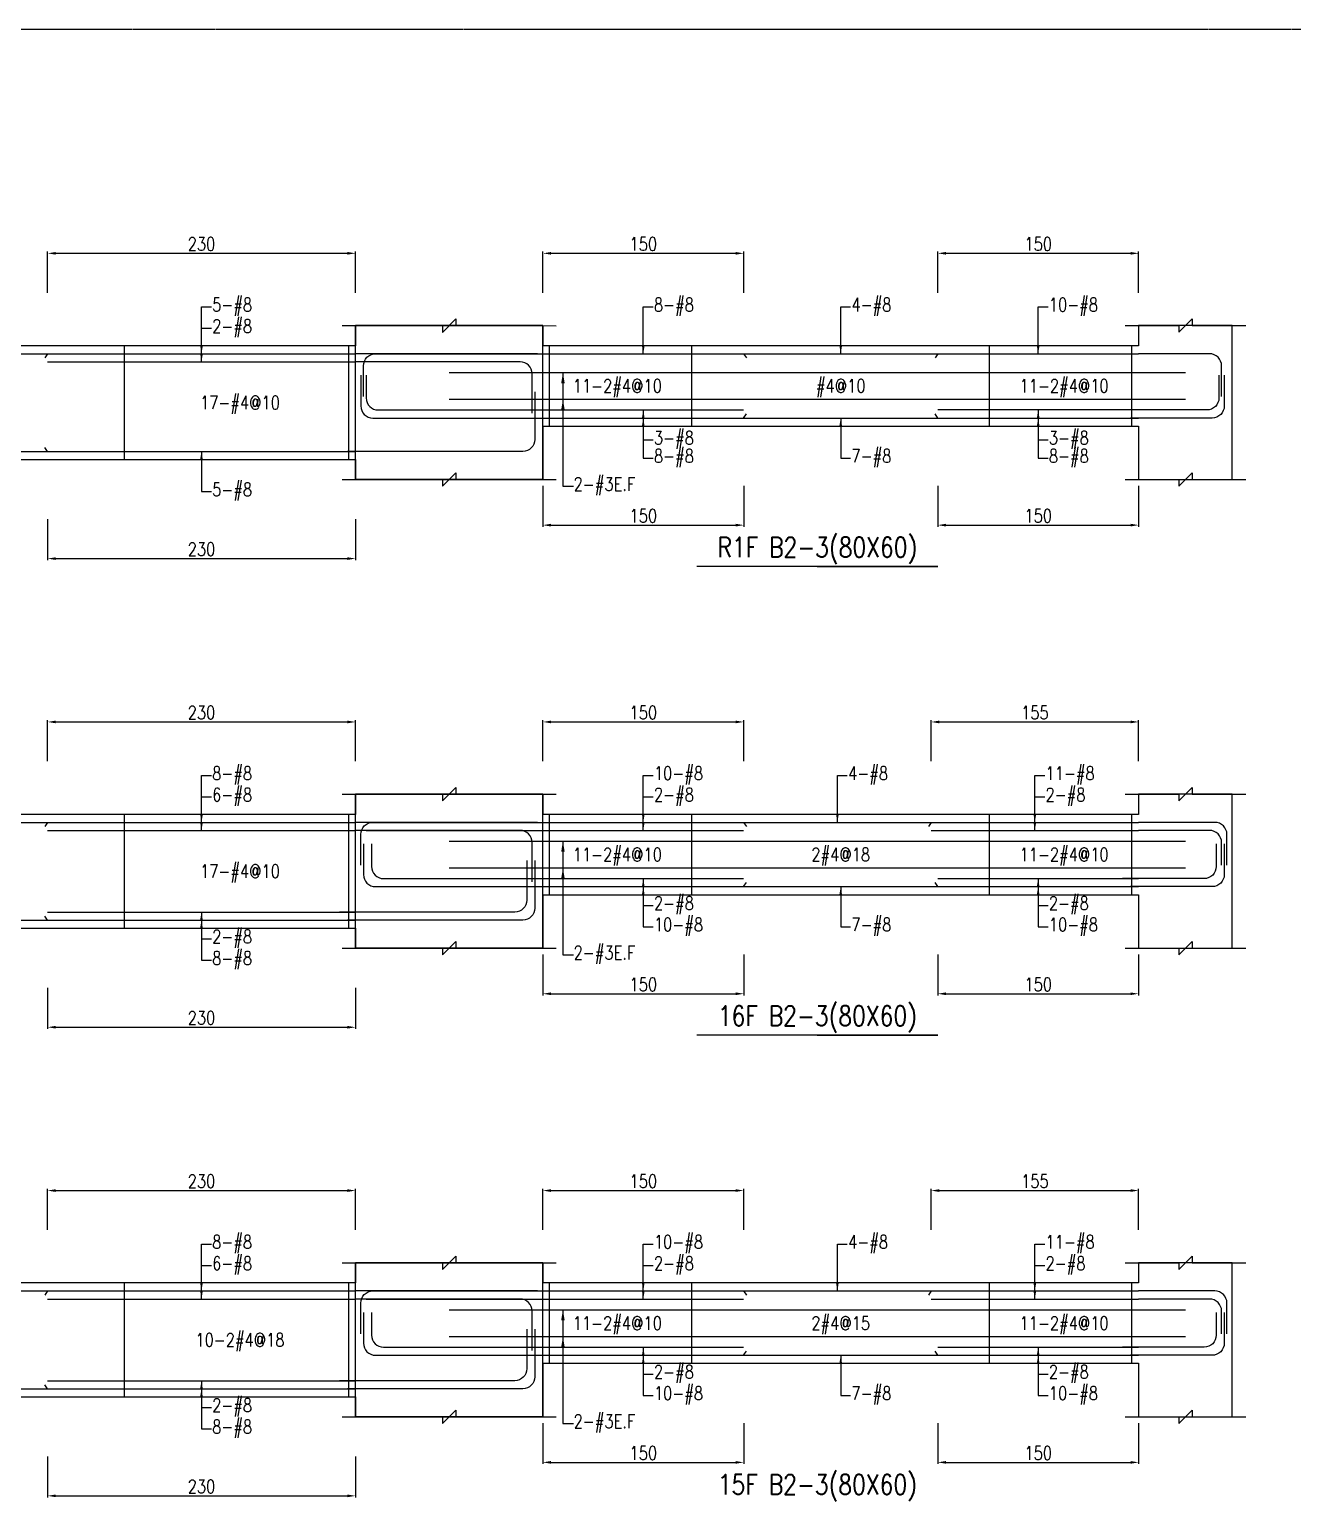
# Model space of a CAD drawing. Header units: millimetres. Extents: x 0 to 84580, y -12276 to 4373.
# Drawn here: x 39750 to 40693, y 969 to 2069 of the extents above; entities that cross this region are included whole.
import ezdxf
from ezdxf.enums import TextEntityAlignment as Align

# ---------------------------------------------------------------- set-up
doc = ezdxf.new("R2010")
doc.units = ezdxf.units.MM
doc.header["$MEASUREMENT"] = 0
doc.linetypes.add('CENTER', pattern=[2, 1.25, -0.25, 0.25, -0.25])
for name, color, linetype in [('S-DIM', 2, 'Continuous'), ('S-GRID', 1, 'CENTER'), ('S-LEADER', 2, 'Continuous'), ('S-RC', 130, 'Continuous'), ('S-REINF', 6, 'Continuous'), ('S-TEXT', 2, 'Continuous')]:
    doc.layers.add(name, color=color, linetype=linetype)
doc.styles.add('CS4', font='romans.shx', dxfattribs={"width": 0.8, "bigfont": 'lsp.shx'})
doc.styles.get("Standard").update_dxf_attribs({"font": 'arial.ttf'})
doc.dimstyles.new('ISO-25', dxfattribs={"dimtxt": 2.5, "dimasz": 2.5, "dimexe": 1.25, "dimexo": 0.625, "dimtad": 1, "dimtxsty": 'Standard', "dimcen": 2.5, "dimadec": 0, "dimazin": 0, "dimtfac": 1, "dimtmove": 0, "dimatfit": 3, "dimfxl": 0, "dimarcsym": 0})

# ---------------------------------------------------------------- blocks, each defined once
blk = doc.blocks.new('*D389')
at = {"layer": 'DEFPOINTS', "color": 0, "transparency": 16777216}
for p in [(39993.2, 1201.8), (39763.2, 1171.8), (39993.2, 1171.8)]:
    blk.add_point(p, dxfattribs=at)
at = {"layer": 'S-DIM', "color": 0, "lineweight": -2, "transparency": 16777216}
for p, q in [((39763.2, 1172.4), (39763.2, 1203.1)), ((39769.2, 1201.8), (39987.2, 1201.8)), ((39993.2, 1172.4), (39993.2, 1203.1))]:
    blk.add_line(p, q, dxfattribs=at)
at = {"layer": 'S-DIM', "color": 0, "transparency": 16777216}
for points in [[(39769.2, 1202.8), (39769.2, 1200.8), (39763.2, 1201.8)], [(39987.2, 1202.8), (39987.2, 1200.8), (39993.2, 1201.8)]]:
    blk.add_solid(points, dxfattribs=at)
at = {"layer": 'S-DIM', "color": 0, "transparency": 16777216, "insert": (39878.2, 1208.8), "char_height": 10, "attachment_point": 5, "style": 'CS4'}
blk.add_mtext('230', dxfattribs=at)
blk = doc.blocks.new('*D391')
at = {"layer": 'DEFPOINTS', "color": 0, "transparency": 16777216}
for p in [(39763.2, 1003.8), (39993.2, 1003.8), (39993.2, 973.8)]:
    blk.add_point(p, dxfattribs=at)
at = {"layer": 'S-DIM', "color": 0, "lineweight": -2, "transparency": 16777216}
for p, q in [((39763.2, 1003.2), (39763.2, 972.6)), ((39993.2, 1003.2), (39993.2, 972.6)), ((39769.2, 973.8), (39987.2, 973.8))]:
    blk.add_line(p, q, dxfattribs=at)
at = {"layer": 'S-DIM', "color": 0, "transparency": 16777216}
for points in [[(39769.2, 974.8), (39769.2, 972.8), (39763.2, 973.8)], [(39987.2, 974.8), (39987.2, 972.8), (39993.2, 973.8)]]:
    blk.add_solid(points, dxfattribs=at)
at = {"layer": 'S-DIM', "color": 0, "transparency": 16777216, "insert": (39878.2, 980.8), "char_height": 10, "attachment_point": 5, "style": 'CS4'}
blk.add_mtext('230', dxfattribs=at)
blk = doc.blocks.new('*D393')
at = {"layer": 'DEFPOINTS', "color": 0, "transparency": 16777216}
for p in [(39993.2, 1551.8), (39763.2, 1521.8), (39993.2, 1521.8)]:
    blk.add_point(p, dxfattribs=at)
at = {"layer": 'S-DIM', "color": 0, "lineweight": -2, "transparency": 16777216}
for p, q in [((39763.2, 1522.4), (39763.2, 1553.1)), ((39769.2, 1551.8), (39987.2, 1551.8)), ((39993.2, 1522.4), (39993.2, 1553.1))]:
    blk.add_line(p, q, dxfattribs=at)
at = {"layer": 'S-DIM', "color": 0, "transparency": 16777216}
for points in [[(39769.2, 1552.8), (39769.2, 1550.8), (39763.2, 1551.8)], [(39987.2, 1552.8), (39987.2, 1550.8), (39993.2, 1551.8)]]:
    blk.add_solid(points, dxfattribs=at)
at = {"layer": 'S-DIM', "color": 0, "transparency": 16777216, "insert": (39878.2, 1558.8), "char_height": 10, "attachment_point": 5, "style": 'CS4'}
blk.add_mtext('230', dxfattribs=at)
blk = doc.blocks.new('*D395')
at = {"layer": 'DEFPOINTS', "color": 0, "transparency": 16777216}
for p in [(39763.2, 1353.8), (39993.2, 1353.8), (39993.2, 1323.8)]:
    blk.add_point(p, dxfattribs=at)
at = {"layer": 'S-DIM', "color": 0, "lineweight": -2, "transparency": 16777216}
for p, q in [((39763.2, 1353.2), (39763.2, 1322.6)), ((39993.2, 1353.2), (39993.2, 1322.6)), ((39769.2, 1323.8), (39987.2, 1323.8))]:
    blk.add_line(p, q, dxfattribs=at)
at = {"layer": 'S-DIM', "color": 0, "transparency": 16777216}
for points in [[(39769.2, 1324.8), (39769.2, 1322.8), (39763.2, 1323.8)], [(39987.2, 1324.8), (39987.2, 1322.8), (39993.2, 1323.8)]]:
    blk.add_solid(points, dxfattribs=at)
at = {"layer": 'S-DIM', "color": 0, "transparency": 16777216, "insert": (39878.2, 1330.8), "char_height": 10, "attachment_point": 5, "style": 'CS4'}
blk.add_mtext('230', dxfattribs=at)
blk = doc.blocks.new('*D404')
at = {"layer": 'DEFPOINTS', "color": 0, "transparency": 16777216}
for p in [(39993.2, 1901.8), (39763.2, 1871.8), (39993.2, 1871.8)]:
    blk.add_point(p, dxfattribs=at)
at = {"layer": 'S-DIM', "color": 0, "lineweight": -2, "transparency": 16777216}
for p, q in [((39763.2, 1872.4), (39763.2, 1903.1)), ((39769.2, 1901.8), (39987.2, 1901.8)), ((39993.2, 1872.4), (39993.2, 1903.1))]:
    blk.add_line(p, q, dxfattribs=at)
at = {"layer": 'S-DIM', "color": 0, "transparency": 16777216}
for points in [[(39769.2, 1902.8), (39769.2, 1900.8), (39763.2, 1901.8)], [(39987.2, 1902.8), (39987.2, 1900.8), (39993.2, 1901.8)]]:
    blk.add_solid(points, dxfattribs=at)
at = {"layer": 'S-DIM', "color": 0, "transparency": 16777216, "insert": (39878.2, 1908.8), "char_height": 10, "attachment_point": 5, "style": 'CS4'}
blk.add_mtext('230', dxfattribs=at)
blk = doc.blocks.new('*D406')
at = {"layer": 'DEFPOINTS', "color": 0, "transparency": 16777216}
for p in [(39763.2, 1703.8), (39993.2, 1703.8), (39993.2, 1673.8)]:
    blk.add_point(p, dxfattribs=at)
at = {"layer": 'S-DIM', "color": 0, "lineweight": -2, "transparency": 16777216}
for p, q in [((39763.2, 1703.2), (39763.2, 1672.6)), ((39993.2, 1703.2), (39993.2, 1672.6)), ((39769.2, 1673.8), (39987.2, 1673.8))]:
    blk.add_line(p, q, dxfattribs=at)
at = {"layer": 'S-DIM', "color": 0, "transparency": 16777216}
for points in [[(39769.2, 1674.8), (39769.2, 1672.8), (39763.2, 1673.8)], [(39987.2, 1674.8), (39987.2, 1672.8), (39993.2, 1673.8)]]:
    blk.add_solid(points, dxfattribs=at)
at = {"layer": 'S-DIM', "color": 0, "transparency": 16777216, "insert": (39878.2, 1680.8), "char_height": 10, "attachment_point": 5, "style": 'CS4'}
blk.add_mtext('230', dxfattribs=at)
blk = doc.blocks.new('*D429')
at = {"layer": 'DEFPOINTS', "color": 0, "transparency": 16777216}
for p in [(40283.2, 1201.8), (40133.2, 1171.8), (40283.2, 1171.8)]:
    blk.add_point(p, dxfattribs=at)
at = {"layer": 'S-DIM', "color": 0, "lineweight": -2, "transparency": 16777216}
for p, q in [((40133.2, 1172.4), (40133.2, 1203.1)), ((40139.2, 1201.8), (40277.2, 1201.8)), ((40283.2, 1172.4), (40283.2, 1203.1))]:
    blk.add_line(p, q, dxfattribs=at)
at = {"layer": 'S-DIM', "color": 0, "transparency": 16777216}
for points in [[(40139.2, 1202.8), (40139.2, 1200.8), (40133.2, 1201.8)], [(40277.2, 1202.8), (40277.2, 1200.8), (40283.2, 1201.8)]]:
    blk.add_solid(points, dxfattribs=at)
at = {"layer": 'S-DIM', "color": 0, "transparency": 16777216, "insert": (40208.2, 1208.8), "char_height": 10, "attachment_point": 5, "style": 'CS4'}
blk.add_mtext('150', dxfattribs=at)
blk = doc.blocks.new('*D430')
at = {"layer": 'DEFPOINTS', "color": 0, "transparency": 16777216}
for p in [(40578.2, 1201.8), (40423.2, 1171.8), (40578.2, 1171.8)]:
    blk.add_point(p, dxfattribs=at)
at = {"layer": 'S-DIM', "color": 0, "lineweight": -2, "transparency": 16777216}
for p, q in [((40423.2, 1172.4), (40423.2, 1203.1)), ((40429.2, 1201.8), (40572.2, 1201.8)), ((40578.2, 1172.4), (40578.2, 1203.1))]:
    blk.add_line(p, q, dxfattribs=at)
at = {"layer": 'S-DIM', "color": 0, "transparency": 16777216}
for points in [[(40429.2, 1202.8), (40429.2, 1200.8), (40423.2, 1201.8)], [(40572.2, 1202.8), (40572.2, 1200.8), (40578.2, 1201.8)]]:
    blk.add_solid(points, dxfattribs=at)
at = {"layer": 'S-DIM', "color": 0, "transparency": 16777216, "insert": (40500.7, 1208.8), "char_height": 10, "attachment_point": 5, "style": 'CS4'}
blk.add_mtext('155', dxfattribs=at)
blk = doc.blocks.new('*D411')
at = {"layer": 'DEFPOINTS', "color": 0, "transparency": 16777216}
for p in [(40133.2, 1028.8), (40283.2, 1028.8), (40283.2, 998.8)]:
    blk.add_point(p, dxfattribs=at)
at = {"layer": 'S-DIM', "color": 0, "lineweight": -2, "transparency": 16777216}
for p, q in [((40133.2, 1028.2), (40133.2, 997.6)), ((40283.2, 1028.2), (40283.2, 997.6)), ((40139.2, 998.8), (40277.2, 998.8))]:
    blk.add_line(p, q, dxfattribs=at)
at = {"layer": 'S-DIM', "color": 0, "transparency": 16777216}
for points in [[(40139.2, 999.8), (40139.2, 997.8), (40133.2, 998.8)], [(40277.2, 999.8), (40277.2, 997.8), (40283.2, 998.8)]]:
    blk.add_solid(points, dxfattribs=at)
at = {"layer": 'S-DIM', "color": 0, "transparency": 16777216, "insert": (40208.2, 1005.8), "char_height": 10, "attachment_point": 5, "style": 'CS4'}
blk.add_mtext('150', dxfattribs=at)
blk = doc.blocks.new('*D412')
at = {"layer": 'DEFPOINTS', "color": 0, "transparency": 16777216}
for p in [(40428.2, 1028.8), (40578.2, 1028.8), (40578.2, 998.8)]:
    blk.add_point(p, dxfattribs=at)
at = {"layer": 'S-DIM', "color": 0, "lineweight": -2, "transparency": 16777216}
for p, q in [((40428.2, 1028.2), (40428.2, 997.6)), ((40578.2, 1028.2), (40578.2, 997.6)), ((40434.2, 998.8), (40572.2, 998.8))]:
    blk.add_line(p, q, dxfattribs=at)
at = {"layer": 'S-DIM', "color": 0, "transparency": 16777216}
for points in [[(40434.2, 999.8), (40434.2, 997.8), (40428.2, 998.8)], [(40572.2, 999.8), (40572.2, 997.8), (40578.2, 998.8)]]:
    blk.add_solid(points, dxfattribs=at)
at = {"layer": 'S-DIM', "color": 0, "transparency": 16777216, "insert": (40503.2, 1005.8), "char_height": 10, "attachment_point": 5, "style": 'CS4'}
blk.add_mtext('150', dxfattribs=at)
blk = doc.blocks.new('*D413')
at = {"layer": 'DEFPOINTS', "color": 0, "transparency": 16777216}
for p in [(40283.2, 1551.8), (40133.2, 1521.8), (40283.2, 1521.8)]:
    blk.add_point(p, dxfattribs=at)
at = {"layer": 'S-DIM', "color": 0, "lineweight": -2, "transparency": 16777216}
for p, q in [((40133.2, 1522.4), (40133.2, 1553.1)), ((40139.2, 1551.8), (40277.2, 1551.8)), ((40283.2, 1522.4), (40283.2, 1553.1))]:
    blk.add_line(p, q, dxfattribs=at)
at = {"layer": 'S-DIM', "color": 0, "transparency": 16777216}
for points in [[(40139.2, 1552.8), (40139.2, 1550.8), (40133.2, 1551.8)], [(40277.2, 1552.8), (40277.2, 1550.8), (40283.2, 1551.8)]]:
    blk.add_solid(points, dxfattribs=at)
at = {"layer": 'S-DIM', "color": 0, "transparency": 16777216, "insert": (40208.2, 1558.8), "char_height": 10, "attachment_point": 5, "style": 'CS4'}
blk.add_mtext('150', dxfattribs=at)
blk = doc.blocks.new('*D414')
at = {"layer": 'DEFPOINTS', "color": 0, "transparency": 16777216}
for p in [(40578.2, 1551.8), (40423.2, 1521.8), (40578.2, 1521.8)]:
    blk.add_point(p, dxfattribs=at)
at = {"layer": 'S-DIM', "color": 0, "lineweight": -2, "transparency": 16777216}
for p, q in [((40423.2, 1522.4), (40423.2, 1553.1)), ((40429.2, 1551.8), (40572.2, 1551.8)), ((40578.2, 1522.4), (40578.2, 1553.1))]:
    blk.add_line(p, q, dxfattribs=at)
at = {"layer": 'S-DIM', "color": 0, "transparency": 16777216}
for points in [[(40429.2, 1552.8), (40429.2, 1550.8), (40423.2, 1551.8)], [(40572.2, 1552.8), (40572.2, 1550.8), (40578.2, 1551.8)]]:
    blk.add_solid(points, dxfattribs=at)
at = {"layer": 'S-DIM', "color": 0, "transparency": 16777216, "insert": (40500.7, 1558.8), "char_height": 10, "attachment_point": 5, "style": 'CS4'}
blk.add_mtext('155', dxfattribs=at)
blk = doc.blocks.new('*D415')
at = {"layer": 'DEFPOINTS', "color": 0, "transparency": 16777216}
for p in [(40133.2, 1378.8), (40283.2, 1378.8), (40283.2, 1348.8)]:
    blk.add_point(p, dxfattribs=at)
at = {"layer": 'S-DIM', "color": 0, "lineweight": -2, "transparency": 16777216}
for p, q in [((40133.2, 1378.2), (40133.2, 1347.6)), ((40283.2, 1378.2), (40283.2, 1347.6)), ((40139.2, 1348.8), (40277.2, 1348.8))]:
    blk.add_line(p, q, dxfattribs=at)
at = {"layer": 'S-DIM', "color": 0, "transparency": 16777216}
for points in [[(40139.2, 1349.8), (40139.2, 1347.8), (40133.2, 1348.8)], [(40277.2, 1349.8), (40277.2, 1347.8), (40283.2, 1348.8)]]:
    blk.add_solid(points, dxfattribs=at)
at = {"layer": 'S-DIM', "color": 0, "transparency": 16777216, "insert": (40208.2, 1355.8), "char_height": 10, "attachment_point": 5, "style": 'CS4'}
blk.add_mtext('150', dxfattribs=at)
blk = doc.blocks.new('*D416')
at = {"layer": 'DEFPOINTS', "color": 0, "transparency": 16777216}
for p in [(40428.2, 1378.8), (40578.2, 1378.8), (40578.2, 1348.8)]:
    blk.add_point(p, dxfattribs=at)
at = {"layer": 'S-DIM', "color": 0, "lineweight": -2, "transparency": 16777216}
for p, q in [((40428.2, 1378.2), (40428.2, 1347.6)), ((40578.2, 1378.2), (40578.2, 1347.6)), ((40434.2, 1348.8), (40572.2, 1348.8))]:
    blk.add_line(p, q, dxfattribs=at)
at = {"layer": 'S-DIM', "color": 0, "transparency": 16777216}
for points in [[(40434.2, 1349.8), (40434.2, 1347.8), (40428.2, 1348.8)], [(40572.2, 1349.8), (40572.2, 1347.8), (40578.2, 1348.8)]]:
    blk.add_solid(points, dxfattribs=at)
at = {"layer": 'S-DIM', "color": 0, "transparency": 16777216, "insert": (40503.2, 1355.8), "char_height": 10, "attachment_point": 5, "style": 'CS4'}
blk.add_mtext('150', dxfattribs=at)
blk = doc.blocks.new('*D417')
at = {"layer": 'DEFPOINTS', "color": 0, "transparency": 16777216}
for p in [(40283.2, 1901.8), (40133.2, 1871.8), (40283.2, 1871.8)]:
    blk.add_point(p, dxfattribs=at)
at = {"layer": 'S-DIM', "color": 0, "lineweight": -2, "transparency": 16777216}
for p, q in [((40133.2, 1872.4), (40133.2, 1903.1)), ((40139.2, 1901.8), (40277.2, 1901.8)), ((40283.2, 1872.4), (40283.2, 1903.1))]:
    blk.add_line(p, q, dxfattribs=at)
at = {"layer": 'S-DIM', "color": 0, "transparency": 16777216}
for points in [[(40139.2, 1902.8), (40139.2, 1900.8), (40133.2, 1901.8)], [(40277.2, 1902.8), (40277.2, 1900.8), (40283.2, 1901.8)]]:
    blk.add_solid(points, dxfattribs=at)
at = {"layer": 'S-DIM', "color": 0, "transparency": 16777216, "insert": (40208.2, 1908.8), "char_height": 10, "attachment_point": 5, "style": 'CS4'}
blk.add_mtext('150', dxfattribs=at)
blk = doc.blocks.new('*D431')
at = {"layer": 'DEFPOINTS', "color": 0, "transparency": 16777216}
for p in [(40578.2, 1901.8), (40428.2, 1871.8), (40578.2, 1871.8)]:
    blk.add_point(p, dxfattribs=at)
at = {"layer": 'S-DIM', "color": 0, "lineweight": -2, "transparency": 16777216}
for p, q in [((40428.2, 1872.4), (40428.2, 1903.1)), ((40434.2, 1901.8), (40572.2, 1901.8)), ((40578.2, 1872.4), (40578.2, 1903.1))]:
    blk.add_line(p, q, dxfattribs=at)
at = {"layer": 'S-DIM', "color": 0, "transparency": 16777216}
for points in [[(40434.2, 1902.8), (40434.2, 1900.8), (40428.2, 1901.8)], [(40572.2, 1902.8), (40572.2, 1900.8), (40578.2, 1901.8)]]:
    blk.add_solid(points, dxfattribs=at)
at = {"layer": 'S-DIM', "color": 0, "transparency": 16777216, "insert": (40503.2, 1908.8), "char_height": 10, "attachment_point": 5, "style": 'CS4'}
blk.add_mtext('150', dxfattribs=at)
blk = doc.blocks.new('*D432')
at = {"layer": 'DEFPOINTS', "color": 0, "transparency": 16777216}
for p in [(40133.2, 1728.8), (40283.2, 1728.8), (40283.2, 1698.8)]:
    blk.add_point(p, dxfattribs=at)
at = {"layer": 'S-DIM', "color": 0, "lineweight": -2, "transparency": 16777216}
for p, q in [((40133.2, 1728.2), (40133.2, 1697.6)), ((40283.2, 1728.2), (40283.2, 1697.6)), ((40139.2, 1698.8), (40277.2, 1698.8))]:
    blk.add_line(p, q, dxfattribs=at)
at = {"layer": 'S-DIM', "color": 0, "transparency": 16777216}
for points in [[(40139.2, 1699.8), (40139.2, 1697.8), (40133.2, 1698.8)], [(40277.2, 1699.8), (40277.2, 1697.8), (40283.2, 1698.8)]]:
    blk.add_solid(points, dxfattribs=at)
at = {"layer": 'S-DIM', "color": 0, "transparency": 16777216, "insert": (40208.2, 1705.8), "char_height": 10, "attachment_point": 5, "style": 'CS4'}
blk.add_mtext('150', dxfattribs=at)
blk = doc.blocks.new('*D433')
at = {"layer": 'DEFPOINTS', "color": 0, "transparency": 16777216}
for p in [(40428.2, 1728.8), (40578.2, 1728.8), (40578.2, 1698.8)]:
    blk.add_point(p, dxfattribs=at)
at = {"layer": 'S-DIM', "color": 0, "lineweight": -2, "transparency": 16777216}
for p, q in [((40428.2, 1728.2), (40428.2, 1697.6)), ((40578.2, 1728.2), (40578.2, 1697.6)), ((40434.2, 1698.8), (40572.2, 1698.8))]:
    blk.add_line(p, q, dxfattribs=at)
at = {"layer": 'S-DIM', "color": 0, "transparency": 16777216}
for points in [[(40434.2, 1699.8), (40434.2, 1697.8), (40428.2, 1698.8)], [(40572.2, 1699.8), (40572.2, 1697.8), (40578.2, 1698.8)]]:
    blk.add_solid(points, dxfattribs=at)
at = {"layer": 'S-DIM', "color": 0, "transparency": 16777216, "insert": (40503.2, 1705.8), "char_height": 10, "attachment_point": 5, "style": 'CS4'}
blk.add_mtext('150', dxfattribs=at)

msp = doc.modelspace()

# ---------------------------------------------------------------- linework, layer by layer
at = {"layer": 'S-GRID'}
msp.add_lwpolyline([(39061, 0), (42290, 0), (42290, 2069), (39061, 2069), (39061, 0)], dxfattribs=at)
at = {"layer": 'S-RC'}
for points in [[(39983.154, 1847.802), (40058.154, 1847.787), (40058.154, 1842.787), (40068.155, 1852.785), (40068.154, 1847.785), (40143.154, 1847.77)], [(39983.154, 1847.802), (40058.154, 1847.787), (40058.154, 1842.787), (40068.155, 1852.785), (40068.154, 1847.785), (40143.154, 1847.77)], [(40568.154, 1847.802), (40608.154, 1847.794), (40608.154, 1842.794), (40618.155, 1852.792), (40618.154, 1847.792), (40658.154, 1847.784)], [(39993.154, 1747.802), (39993.154, 1732.802), (40133.154, 1732.802), (40133.154, 1847.802), (39993.154, 1847.802), (39993.154, 1832.802)], [(40133.154, 1772.802), (40133.154, 1732.802), (39993.154, 1732.802), (39993.154, 1847.802), (40133.154, 1847.802), (40133.154, 1832.802)], [(40578.154, 1772.802), (40578.154, 1732.802), (40648.154, 1732.802), (40648.154, 1847.802), (40578.154, 1847.802), (40578.154, 1832.802)], [(39993.154, 1832.802), (39303.154, 1832.802)], [(40578.154, 1832.802), (40133.154, 1832.802)], [(40133.154, 1772.802), (40578.154, 1772.802)], [(39303.154, 1747.802), (39993.154, 1747.802)], [(39983.154, 1732.802), (40058.154, 1732.787), (40058.154, 1727.787), (40068.155, 1737.785), (40068.154, 1732.785), (40143.154, 1732.77)], [(39983.154, 1732.802), (40058.154, 1732.787), (40058.154, 1727.787), (40068.155, 1737.785), (40068.154, 1732.785), (40143.154, 1732.77)], [(40568.154, 1732.802), (40608.154, 1732.794), (40608.154, 1727.794), (40618.155, 1737.792), (40618.154, 1732.792), (40658.154, 1732.784)], [(40338.154, 1667.802), (40428.154, 1667.802), (40248.154, 1667.802)], [(39983.154, 1497.802), (40058.154, 1497.787), (40058.154, 1492.787), (40068.155, 1502.785), (40068.154, 1497.785), (40143.154, 1497.77)], [(39983.154, 1497.802), (40058.154, 1497.787), (40058.154, 1492.787), (40068.155, 1502.785), (40068.154, 1497.785), (40143.154, 1497.77)], [(39993.154, 1397.802), (39993.154, 1382.802), (40133.154, 1382.802), (40133.154, 1497.802), (39993.154, 1497.802), (39993.154, 1482.802)], [(40133.154, 1422.802), (40133.154, 1382.802), (39993.154, 1382.802), (39993.154, 1497.802), (40133.154, 1497.802), (40133.154, 1482.802)], [(40568.154, 1497.802), (40608.154, 1497.794), (40608.154, 1492.794), (40618.155, 1502.792), (40618.154, 1497.792), (40658.154, 1497.784)], [(40578.154, 1422.802), (40578.154, 1382.802), (40648.154, 1382.802), (40648.154, 1497.802), (40578.154, 1497.802), (40578.154, 1482.802)], [(39993.154, 1482.802), (39303.154, 1482.802)], [(40578.154, 1482.802), (40133.154, 1482.802)], [(40133.154, 1422.802), (40578.154, 1422.802)], [(39303.154, 1397.802), (39993.154, 1397.802)], [(39983.154, 1382.802), (40058.154, 1382.787), (40058.154, 1377.787), (40068.155, 1387.785), (40068.154, 1382.785), (40143.154, 1382.77)], [(39983.154, 1382.802), (40058.154, 1382.787), (40058.154, 1377.787), (40068.155, 1387.785), (40068.154, 1382.785), (40143.154, 1382.77)], [(40568.154, 1382.802), (40608.154, 1382.794), (40608.154, 1377.794), (40618.155, 1387.792), (40618.154, 1382.792), (40658.154, 1382.784)], [(40338.154, 1317.802), (40428.154, 1317.802), (40248.154, 1317.802)], [(39983.154, 1147.802), (40058.154, 1147.787), (40058.154, 1142.787), (40068.155, 1152.785), (40068.154, 1147.785), (40143.154, 1147.77)], [(39983.154, 1147.802), (40058.154, 1147.787), (40058.154, 1142.787), (40068.155, 1152.785), (40068.154, 1147.785), (40143.154, 1147.77)], [(39993.154, 1047.802), (39993.154, 1032.802), (40133.154, 1032.802), (40133.154, 1147.802), (39993.154, 1147.802), (39993.154, 1132.802)], [(40133.154, 1072.802), (40133.154, 1032.802), (39993.154, 1032.802), (39993.154, 1147.802), (40133.154, 1147.802), (40133.154, 1132.802)], [(40568.154, 1147.802), (40608.154, 1147.794), (40608.154, 1142.794), (40618.155, 1152.792), (40618.154, 1147.792), (40658.154, 1147.784)], [(40578.154, 1072.802), (40578.154, 1032.802), (40648.154, 1032.802), (40648.154, 1147.802), (40578.154, 1147.802), (40578.154, 1132.802)], [(39993.154, 1132.802), (39303.154, 1132.802)], [(40578.154, 1132.802), (40133.154, 1132.802)], [(40133.154, 1072.802), (40578.154, 1072.802)], [(39303.154, 1047.802), (39993.154, 1047.802)], [(39983.154, 1032.802), (40058.154, 1032.787), (40058.154, 1027.787), (40068.155, 1037.785), (40068.154, 1032.785), (40143.154, 1032.77)], [(39983.154, 1032.802), (40058.154, 1032.787), (40058.154, 1027.787), (40068.155, 1037.785), (40068.154, 1032.785), (40143.154, 1032.77)], [(40568.154, 1032.802), (40608.154, 1032.794), (40608.154, 1027.794), (40618.155, 1037.792), (40618.154, 1032.792), (40658.154, 1032.784)]]:
    msp.add_lwpolyline(points, dxfattribs=at)
at = {"layer": 'S-REINF'}
for points in [[(39533.154, 1826.802), (39763.154, 1826.802)], [(39763.154, 1826.802), (39761.154, 1823.802)], [(39763.154, 1826.802), (39993.154, 1826.802)], [(40129.154, 1826.802), (39993.154, 1826.802)], [(40133.154, 1826.802), (40283.154, 1826.802)], [(40283.154, 1826.802), (40285.154, 1823.802)], [(40283.154, 1826.802), (40428.154, 1826.802)], [(40428.154, 1826.802), (40426.154, 1823.802)], [(40428.154, 1826.802), (40578.154, 1826.802)], [(39763.154, 1820.802), (39993.154, 1820.802)], [(40133.154, 1784.802), (40283.154, 1784.802)], [(40573.154, 1784.802), (40428.154, 1784.802)], [(40133.154, 1778.802), (40283.154, 1778.802)], [(40283.154, 1778.802), (40285.154, 1781.802)], [(40283.154, 1778.802), (40428.154, 1778.802)], [(40428.154, 1778.802), (40426.154, 1781.802)], [(40428.154, 1778.802), (40578.154, 1778.802)], [(39533.154, 1753.802), (39763.154, 1753.802)], [(39763.154, 1753.802), (39761.154, 1756.802)], [(39763.154, 1753.802), (39993.154, 1753.802)], [(39533.154, 1476.802), (39763.154, 1476.802)], [(39763.154, 1476.802), (39761.154, 1473.802)], [(39763.154, 1476.802), (39993.154, 1476.802)], [(40129.154, 1476.802), (39993.154, 1476.802)], [(40133.154, 1476.802), (40283.154, 1476.802)], [(40283.154, 1476.802), (40285.154, 1473.802)], [(40283.154, 1476.802), (40423.154, 1476.802)], [(40423.154, 1476.802), (40421.154, 1473.802)], [(40423.154, 1476.802), (40578.154, 1476.802)], [(39763.154, 1470.802), (39993.154, 1470.802)], [(40001.154, 1470.802), (40133.154, 1470.802)], [(40133.154, 1470.802), (40283.154, 1470.802)], [(40423.154, 1470.802), (40578.154, 1470.802)], [(40133.154, 1434.802), (40283.154, 1434.802)], [(40283.154, 1428.802), (40285.154, 1431.802)], [(40428.154, 1428.802), (40426.154, 1431.802)], [(40428.154, 1434.802), (40578.154, 1434.802)], [(40133.154, 1428.802), (40283.154, 1428.802)], [(40283.154, 1428.802), (40428.154, 1428.802)], [(40428.154, 1428.802), (40578.154, 1428.802)], [(39763.154, 1409.802), (39993.154, 1409.802)], [(39533.154, 1403.802), (39763.154, 1403.802)], [(39763.154, 1403.802), (39761.154, 1406.802)], [(39763.154, 1403.802), (39993.154, 1403.802)], [(39533.154, 1126.802), (39763.154, 1126.802)], [(39763.154, 1126.802), (39761.154, 1123.802)], [(39763.154, 1126.802), (39993.154, 1126.802)], [(40129.154, 1126.802), (39993.154, 1126.802)], [(40133.154, 1126.802), (40283.154, 1126.802)], [(40283.154, 1126.802), (40285.154, 1123.802)], [(40283.154, 1126.802), (40423.154, 1126.802)], [(40423.154, 1126.802), (40421.154, 1123.802)], [(40423.154, 1126.802), (40578.154, 1126.802)], [(39763.154, 1120.802), (39993.154, 1120.802)], [(40001.154, 1120.802), (40133.154, 1120.802)], [(40133.154, 1120.802), (40283.154, 1120.802)], [(40423.154, 1120.802), (40578.154, 1120.802)], [(40133.154, 1084.802), (40283.154, 1084.802)], [(40133.154, 1078.802), (40283.154, 1078.802)], [(40283.154, 1078.802), (40285.154, 1081.802)], [(40283.154, 1078.802), (40428.154, 1078.802)], [(40428.154, 1078.802), (40426.154, 1081.802)], [(40428.154, 1084.802), (40578.154, 1084.802)], [(40428.154, 1078.802), (40578.154, 1078.802)], [(39763.154, 1053.802), (39761.154, 1056.802)], [(39763.154, 1059.802), (39993.154, 1059.802)], [(39533.154, 1053.802), (39763.154, 1053.802)], [(39763.154, 1053.802), (39993.154, 1053.802)]]:
    msp.add_lwpolyline(points, dxfattribs=at)
at = {"layer": 'S-REINF', "color": 1}
for points in [[(39820.654, 1747.802), (39820.654, 1832.802)], [(39988.154, 1747.802), (39988.154, 1832.802)], [(40138.154, 1772.802), (40138.154, 1832.802)], [(40244.404, 1772.802), (40244.404, 1832.802)], [(40466.904, 1772.802), (40466.904, 1832.802)], [(40573.154, 1772.802), (40573.154, 1832.802)], [(40063.154, 1812.802), (40613.154, 1812.802)], [(40063.154, 1792.802), (40613.154, 1792.802)], [(39820.654, 1397.802), (39820.654, 1482.802)], [(39988.154, 1397.802), (39988.154, 1482.802)], [(40138.154, 1422.802), (40138.154, 1482.802)], [(40244.404, 1422.802), (40244.404, 1482.802)], [(40466.904, 1422.802), (40466.904, 1482.802)], [(40573.154, 1422.802), (40573.154, 1482.802)], [(40063.154, 1462.802), (40613.154, 1462.802)], [(40063.154, 1442.802), (40613.154, 1442.802)], [(39820.654, 1047.802), (39820.654, 1132.802)], [(39988.154, 1047.802), (39988.154, 1132.802)], [(40138.154, 1072.802), (40138.154, 1132.802)], [(40244.404, 1072.802), (40244.404, 1132.802)], [(40466.904, 1072.802), (40466.904, 1132.802)], [(40573.154, 1072.802), (40573.154, 1132.802)], [(40063.154, 1112.802), (40613.154, 1112.802)], [(40063.154, 1092.802), (40613.154, 1092.802)]]:
    msp.add_lwpolyline(points, dxfattribs=at)
at = {"layer": 'S-REINF'}
for points in [[(39999.154, 1794.802), (39999.154, 1817.802, -0.41421356), (40008.154, 1826.802), (40133.154, 1826.802)], [(40640.154, 1794.802), (40640.154, 1817.802, 0.41421356), (40631.154, 1826.802), (40578.154, 1826.802)], [(40125.154, 1782.302), (40125.154, 1811.802, 0.41421356), (40116.154, 1820.802), (39993.154, 1820.802)], [(39997.154, 1810.802), (39997.154, 1787.802, 0.41421356), (40006.154, 1778.802), (40133.154, 1778.802)], [(40001.154, 1810.802), (40001.154, 1793.802, 0.41421356), (40010.154, 1784.802), (40133.154, 1784.802)], [(40642.154, 1810.802), (40642.154, 1787.802, -0.41421356), (40633.154, 1778.802), (40572.154, 1778.802)], [(40638.154, 1810.802), (40638.154, 1793.802, -0.41421356), (40629.154, 1784.802), (40573.154, 1784.802)], [(40127.154, 1798.302), (40127.154, 1762.802, -0.41421356), (40118.154, 1753.802), (39987.154, 1753.802)], [(39997.154, 1444.802), (39997.154, 1467.802, -0.41421356), (40006.154, 1476.802), (40133.154, 1476.802)], [(40644.154, 1444.802), (40644.154, 1467.802, 0.41421356), (40635.154, 1476.802), (40578.154, 1476.802)], [(40125.154, 1432.302), (40125.154, 1461.802, 0.41421356), (40116.154, 1470.802), (39993.154, 1470.802)], [(40640.154, 1444.802), (40640.154, 1461.802, 0.41421356), (40631.154, 1470.802), (40578.154, 1470.802)], [(39999.154, 1460.802), (39999.154, 1437.802, 0.41421356), (40008.154, 1428.802), (40133.154, 1428.802)], [(40005.154, 1460.802), (40005.154, 1443.802, 0.41421356), (40014.154, 1434.802), (40133.154, 1434.802)], [(40636.154, 1460.802), (40636.154, 1443.802, -0.41421356), (40627.154, 1434.802), (40566.154, 1434.802)], [(40642.154, 1460.802), (40642.154, 1437.802, -0.41421356), (40633.154, 1428.802), (40572.154, 1428.802)], [(40121.154, 1448.302), (40121.154, 1418.802, -0.41421356), (40112.154, 1409.802), (39981.154, 1409.802)], [(40127.154, 1448.302), (40127.154, 1412.802, -0.41421356), (40118.154, 1403.802), (39987.154, 1403.802)], [(39997.154, 1094.802), (39997.154, 1117.802, -0.41421356), (40006.154, 1126.802), (40133.154, 1126.802)], [(40644.154, 1094.802), (40644.154, 1117.802, 0.41421356), (40635.154, 1126.802), (40578.154, 1126.802)], [(40125.154, 1082.302), (40125.154, 1111.802, 0.41421356), (40116.154, 1120.802), (39993.154, 1120.802)], [(40640.154, 1094.802), (40640.154, 1111.802, 0.41421356), (40631.154, 1120.802), (40578.154, 1120.802)], [(39999.154, 1110.802), (39999.154, 1087.802, 0.41421356), (40008.154, 1078.802), (40133.154, 1078.802)], [(40005.154, 1110.802), (40005.154, 1093.802, 0.41421356), (40014.154, 1084.802), (40133.154, 1084.802)], [(40636.154, 1110.802), (40636.154, 1093.802, -0.41421356), (40627.154, 1084.802), (40566.154, 1084.802)], [(40642.154, 1110.802), (40642.154, 1087.802, -0.41421356), (40633.154, 1078.802), (40572.154, 1078.802)], [(40121.154, 1098.302), (40121.154, 1068.802, -0.41421356), (40112.154, 1059.802), (39981.154, 1059.802)], [(40127.154, 1098.302), (40127.154, 1062.802, -0.41421356), (40118.154, 1053.802), (39987.154, 1053.802)]]:
    msp.add_lwpolyline(points, format="xyb", dxfattribs=at)

# ---------------------------------------------------------------- texts
at = {"layer": 'S-LEADER', "char_height": 10, "attachment_point": 4, "style": 'CS4'}
for s, insert in [('5-#8', (39886.154, 1861.802)), ('8-#8', (40216.154, 1861.802)), ('4-#8', (40363.654, 1861.802)), ('10-#8', (40511.154, 1861.802)), ('2-#8', (39886.154, 1845.802)), ('3-#8', (40216.154, 1762.413)), ('3-#8', (40511.154, 1762.413)), ('8-#8', (40216.154, 1748.802)), ('7-#8', (40363.654, 1748.802)), ('8-#8', (40511.154, 1748.802)), ('5-#8', (39886.154, 1723.802)), ('8-#8', (39886.154, 1511.802)), ('10-#8', (40216.154, 1511.802)), ('4-#8', (40361.154, 1511.802)), ('11-#8', (40508.654, 1511.802)), ('6-#8', (39886.154, 1495.802)), ('2-#8', (40216.154, 1495.802)), ('2-#8', (40508.654, 1495.802)), ('2-#8', (40216.154, 1414.802)), ('2-#8', (40511.154, 1414.802)), ('2-#8', (39886.154, 1389.802)), ('10-#8', (40216.154, 1398.802)), ('7-#8', (40363.654, 1398.802)), ('10-#8', (40511.154, 1398.802)), ('8-#8', (39886.154, 1373.802)), ('8-#8', (39886.154, 1161.802)), ('10-#8', (40216.154, 1161.802)), ('4-#8', (40361.154, 1161.802)), ('11-#8', (40508.654, 1161.802)), ('6-#8', (39886.154, 1145.802)), ('2-#8', (40216.154, 1145.802)), ('2-#8', (40508.654, 1145.802)), ('2-#8', (40216.154, 1064.802)), ('2-#8', (40511.154, 1064.802)), ('10-#8', (40216.154, 1048.802)), ('7-#8', (40363.654, 1048.802)), ('10-#8', (40511.154, 1048.802)), ('2-#8', (39886.154, 1039.802)), ('8-#8', (39886.154, 1023.802))]:
    msp.add_mtext(s, dxfattribs=dict(at, insert=insert))
at = {"layer": 'S-LEADER', "color": 3, "char_height": 10, "attachment_point": 4, "style": 'CS4'}
for insert in [(40156.154, 1727.802), (40156.154, 1377.802), (40156.154, 1027.802)]:
    msp.add_mtext('2-#3E.F', dxfattribs=dict(at, insert=insert))
at = {"layer": 'S-RC', "style": 'CS4', "width": 0.8}
for s, p in [('R1F B2-3(80X60)', (40338.154, 1674.802)), ('16F B2-3(80X60)', (40338.154, 1324.802)), ('15F B2-3(80X60)', (40338.154, 974.802))]:
    msp.add_text(s, height=15, dxfattribs=at).set_placement(p, align=Align.CENTER)
at = {"layer": 'S-TEXT', "color": 1, "style": 'CS4', "width": 0.8}
for s, p in [('11-2#4@10', (40188.779, 1797.802)), ('#4@10', (40355.654, 1797.802)), ('11-2#4@10', (40522.529, 1797.802)), ('17-#4@10', (39906.904, 1785.302)), ('11-2#4@10', (40188.779, 1447.802)), ('2#4@18', (40355.654, 1447.802)), ('11-2#4@10', (40522.529, 1447.802)), ('17-#4@10', (39906.904, 1435.302)), ('11-2#4@10', (40188.779, 1097.802)), ('2#4@15', (40355.654, 1097.802)), ('11-2#4@10', (40522.529, 1097.802)), ('10-2#4@18', (39906.904, 1085.302))]:
    msp.add_text(s, height=10, dxfattribs=at).set_placement(p, align=Align.CENTER)

# ---------------------------------------------------------------- dimensions: what is measured, and where the dimension line sits
at = {"layer": 'S-DIM'}
for p1, p2, distance, picture, middle in [((39763.154, 1871.802), (39993.154, 1871.802), 30, '*D404', (39878.154, 1908.802)), ((40133.154, 1871.802), (40283.154, 1871.802), 30, '*D417', (40208.154, 1908.802)), ((40428.154, 1871.802), (40578.154, 1871.802), 30, '*D431', (40503.154, 1908.802)), ((40133.154, 1728.802), (40283.154, 1728.802), -30, '*D432', (40208.154, 1705.802)), ((40428.154, 1728.802), (40578.154, 1728.802), -30, '*D433', (40503.154, 1705.802)), ((39763.154, 1703.802), (39993.154, 1703.802), -30, '*D406', (39878.154, 1680.802)), ((39763.154, 1521.802), (39993.154, 1521.802), 30, '*D393', (39878.154, 1558.802)), ((40133.154, 1521.802), (40283.154, 1521.802), 30, '*D413', (40208.154, 1558.802)), ((40423.154, 1521.802), (40578.154, 1521.802), 30, '*D414', (40500.654, 1558.802)), ((40133.154, 1378.802), (40283.154, 1378.802), -30, '*D415', (40208.154, 1355.802)), ((40428.154, 1378.802), (40578.154, 1378.802), -30, '*D416', (40503.154, 1355.802)), ((39763.154, 1353.802), (39993.154, 1353.802), -30, '*D395', (39878.154, 1330.802)), ((39763.154, 1171.802), (39993.154, 1171.802), 30, '*D389', (39878.154, 1208.802)), ((40133.154, 1171.802), (40283.154, 1171.802), 30, '*D429', (40208.154, 1208.802)), ((40423.154, 1171.802), (40578.154, 1171.802), 30, '*D430', (40500.654, 1208.802)), ((40133.154, 1028.802), (40283.154, 1028.802), -30, '*D411', (40208.154, 1005.802)), ((40428.154, 1028.802), (40578.154, 1028.802), -30, '*D412', (40503.154, 1005.802)), ((39763.154, 1003.802), (39993.154, 1003.802), -30, '*D391', (39878.154, 980.802))]:
    dim = msp.add_aligned_dim(p1=p1, p2=p2, distance=distance, dimstyle='ISO-25', override={"dimtxt": 10, "dimasz": 6, "dimgap": 2, "dimtxsty": 'CS4'}, dxfattribs=at)
    dim.commit()
    dim.dimension.update_dxf_attribs({"geometry": picture, "text_midpoint": middle})

# ---------------------------------------------------------------- leaders
at = {"layer": 'S-LEADER', "annotation_type": 0, "has_hookline": 1, "hookline_direction": 0}
for points, override, text_width in [([(39878.154, 1826.802), (39878.154, 1861.802), (39885.529, 1861.802)], {"dimasz": 6, "dimtad": 0}, 30.857), ([(40208.154, 1826.802), (40208.154, 1861.802), (40215.529, 1861.802)], {"dimasz": 6, "dimtad": 0}, 30.857), ([(40355.654, 1826.802), (40355.654, 1861.802), (40363.029, 1861.802)], {"dimasz": 6, "dimtad": 0}, 30.857), ([(40503.154, 1826.802), (40503.154, 1861.802), (40510.529, 1861.802)], {"dimasz": 6, "dimtad": 0}, 37.333), ([(39878.154, 1820.802), (39878.154, 1845.802), (39885.529, 1845.802)], {"dimasz": 6, "dimtad": 0}, 30.857), ([(40148.154, 1792.802), (40148.154, 1727.802), (40155.529, 1727.802)], {"dimasz": 8, "dimtad": 0}, 49.524), ([(40208.154, 1784.802), (40208.154, 1762.413), (40215.529, 1762.413)], {"dimasz": 6, "dimtad": 0}, 30.857), ([(40208.154, 1778.802), (40208.154, 1748.802), (40215.529, 1748.802)], {"dimasz": 6, "dimtad": 0}, 30.857), ([(40355.654, 1778.802), (40355.654, 1748.802), (40363.029, 1748.802)], {"dimasz": 6, "dimtad": 0}, 30.857), ([(40503.154, 1778.802), (40503.154, 1748.802), (40510.529, 1748.802)], {"dimasz": 6, "dimtad": 0}, 30.857), ([(39878.154, 1753.802), (39878.154, 1723.802), (39885.529, 1723.802)], {"dimasz": 6, "dimtad": 0}, 30.857), ([(39878.154, 1476.802), (39878.154, 1511.802), (39885.529, 1511.802)], {"dimasz": 6, "dimtad": 0}, 30.857), ([(40208.154, 1476.802), (40208.154, 1511.802), (40215.529, 1511.802)], {"dimasz": 6, "dimtad": 0}, 37.333), ([(40353.154, 1476.802), (40353.154, 1511.802), (40360.529, 1511.802)], {"dimasz": 6, "dimtad": 0}, 30.857), ([(40500.654, 1476.802), (40500.654, 1511.802), (40508.029, 1511.802)], {"dimasz": 6, "dimtad": 0}, 37.333), ([(39878.154, 1470.802), (39878.154, 1495.802), (39885.529, 1495.802)], {"dimasz": 6, "dimtad": 0}, 30.476), ([(40208.154, 1470.802), (40208.154, 1495.802), (40215.529, 1495.802)], {"dimasz": 6, "dimtad": 0}, 30.857), ([(40500.654, 1470.802), (40500.654, 1495.802), (40508.029, 1495.802)], {"dimasz": 6, "dimtad": 0}, 30.857), ([(40148.154, 1442.802), (40148.154, 1377.802), (40155.529, 1377.802)], {"dimasz": 8, "dimtad": 0}, 49.524), ([(40208.154, 1434.802), (40208.154, 1414.802), (40215.529, 1414.802)], {"dimasz": 6, "dimtad": 0}, 30.857), ([(40503.154, 1434.802), (40503.154, 1414.802), (40510.529, 1414.802)], {"dimasz": 6, "dimtad": 0}, 30.857), ([(40208.154, 1428.802), (40208.154, 1398.802), (40215.529, 1398.802)], {"dimasz": 6, "dimtad": 0}, 37.333), ([(40355.654, 1428.802), (40355.654, 1398.802), (40363.029, 1398.802)], {"dimasz": 6, "dimtad": 0}, 30.857), ([(40503.154, 1428.802), (40503.154, 1398.802), (40510.529, 1398.802)], {"dimasz": 6, "dimtad": 0}, 37.333), ([(39878.154, 1409.802), (39878.154, 1389.802), (39885.529, 1389.802)], {"dimasz": 6, "dimtad": 0}, 30.857), ([(39878.154, 1403.802), (39878.154, 1373.802), (39885.529, 1373.802)], {"dimasz": 6, "dimtad": 0}, 30.857), ([(39878.154, 1126.802), (39878.154, 1161.802), (39885.529, 1161.802)], {"dimasz": 6, "dimtad": 0}, 30.857), ([(40208.154, 1126.802), (40208.154, 1161.802), (40215.529, 1161.802)], {"dimasz": 6, "dimtad": 0}, 37.333), ([(40353.154, 1126.802), (40353.154, 1161.802), (40360.529, 1161.802)], {"dimasz": 6, "dimtad": 0}, 30.857), ([(40500.654, 1126.802), (40500.654, 1161.802), (40508.029, 1161.802)], {"dimasz": 6, "dimtad": 0}, 37.333), ([(39878.154, 1120.802), (39878.154, 1145.802), (39885.529, 1145.802)], {"dimasz": 6, "dimtad": 0}, 30.476), ([(40208.154, 1120.802), (40208.154, 1145.802), (40215.529, 1145.802)], {"dimasz": 6, "dimtad": 0}, 30.857), ([(40500.654, 1120.802), (40500.654, 1145.802), (40508.029, 1145.802)], {"dimasz": 6, "dimtad": 0}, 30.857), ([(40148.154, 1092.802), (40148.154, 1027.802), (40155.529, 1027.802)], {"dimasz": 8, "dimtad": 0}, 49.524), ([(40208.154, 1084.802), (40208.154, 1064.802), (40215.529, 1064.802)], {"dimasz": 6, "dimtad": 0}, 30.857), ([(40208.154, 1078.802), (40208.154, 1048.802), (40215.529, 1048.802)], {"dimasz": 6, "dimtad": 0}, 37.333), ([(40355.654, 1078.802), (40355.654, 1048.802), (40363.029, 1048.802)], {"dimasz": 6, "dimtad": 0}, 30.857), ([(40503.154, 1084.802), (40503.154, 1064.802), (40510.529, 1064.802)], {"dimasz": 6, "dimtad": 0}, 30.857), ([(40503.154, 1078.802), (40503.154, 1048.802), (40510.529, 1048.802)], {"dimasz": 6, "dimtad": 0}, 37.333), ([(39878.154, 1059.802), (39878.154, 1039.802), (39885.529, 1039.802)], {"dimasz": 6, "dimtad": 0}, 30.857), ([(39878.154, 1053.802), (39878.154, 1023.802), (39885.529, 1023.802)], {"dimasz": 6, "dimtad": 0}, 30.857)]:
    msp.add_leader(points, dimstyle='ISO-25', override=override, dxfattribs=dict(at, text_width=text_width))
at = {"layer": 'S-LEADER'}
for points, override in [([(40148.154, 1812.802), (40148.154, 1727.802), (40156.154, 1727.802)], {"dimasz": 8}), ([(40503.154, 1784.802), (40503.154, 1762.413), (40510.529, 1762.413)], {"dimasz": 6, "dimtad": 0}), ([(40148.154, 1462.802), (40148.154, 1377.802), (40156.154, 1377.802)], {"dimasz": 8}), ([(40148.154, 1112.802), (40148.154, 1027.802), (40156.154, 1027.802)], {"dimasz": 8})]:
    msp.add_leader(points, dimstyle='ISO-25', override=override, dxfattribs=at)

doc.saveas('drawing.dxf')
